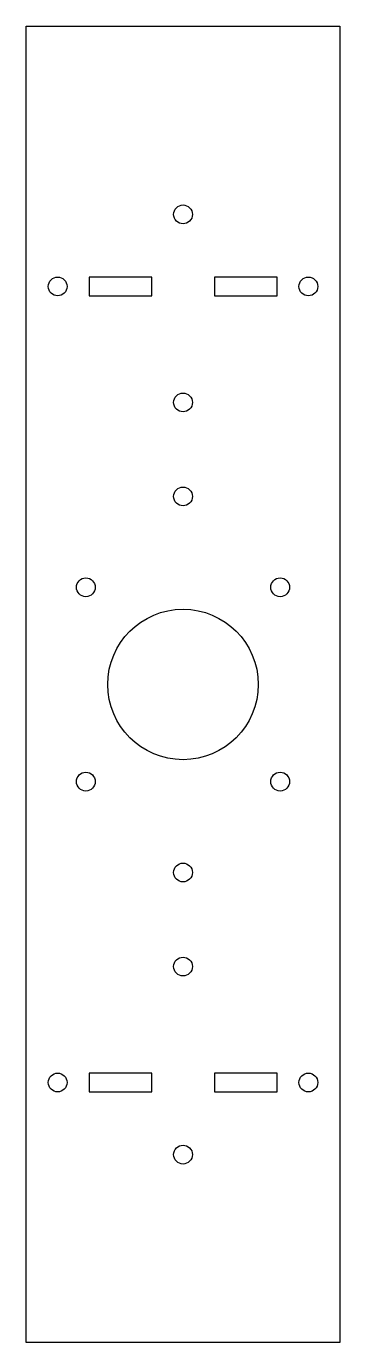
# Model space of a CAD drawing. Header units: millimetres. Extents: x -22 to 28, y -178 to 32.
import ezdxf

# ---------------------------------------------------------------- set-up
doc = ezdxf.new("R2010")
doc.units = ezdxf.units.MM
doc.layers.get('0').update_dxf_attribs({"linetype": 'CONTINUOUS'})

msp = doc.modelspace()

# ---------------------------------------------------------------- linework, layer by layer
for points in [[(28.14, -177.7), (-21.86, -177.7), (-21.86, 32.3), (28.14, 32.3)], [(-1.86, -7.7), (-11.86, -7.7), (-11.86, -10.7), (-1.86, -10.7)], [(18.14, -7.7), (8.14, -7.7), (8.14, -10.7), (18.14, -10.7)], [(-1.86, -134.7), (-11.86, -134.7), (-11.86, -137.7), (-1.86, -137.7)], [(18.14, -134.7), (8.14, -134.7), (8.14, -137.7), (18.14, -137.7)]]:
    msp.add_lwpolyline(points, close=True)
for centre, radius in [((3.14, 2.3), 1.5), ((-16.86, -9.2), 1.5), ((23.14, -9.2), 1.5), ((3.14, -27.7), 1.5), ((3.14, -42.7), 1.5), ((-12.36, -57.2), 1.5), ((18.64, -57.2), 1.5), ((3.14, -72.7), 12), ((-12.36, -88.2), 1.5), ((18.64, -88.2), 1.5), ((3.14, -102.7), 1.5), ((3.14, -117.7), 1.5), ((-16.86, -136.2), 1.5), ((23.14, -136.2), 1.5), ((3.14, -147.7), 1.5)]:
    msp.add_circle(centre, radius)

doc.saveas('drawing.dxf')
